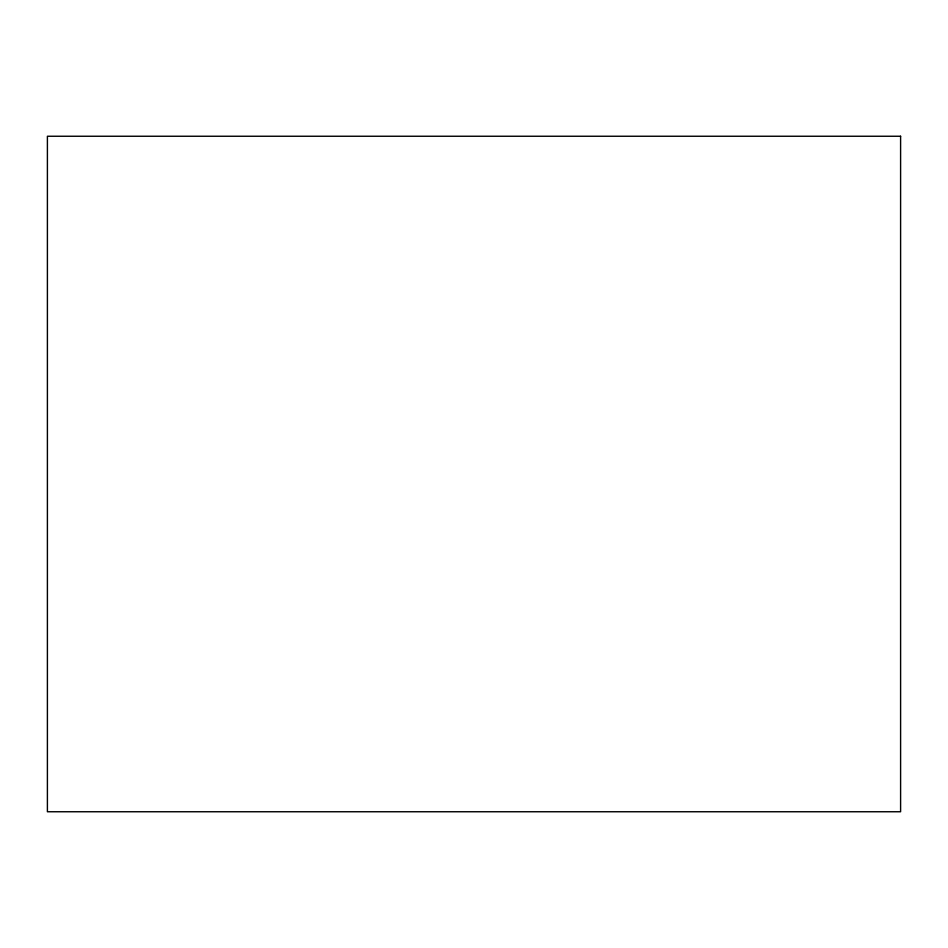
<?xml version="1.0" encoding="UTF-8"?>
<svg xmlns="http://www.w3.org/2000/svg" width="948" height="948" viewBox="0 0 948 948"><rect width="100%" height="100%" fill="white"/><g stroke="black" fill="none" stroke-linecap="round" stroke-linejoin="round"><path stroke-width="1.42" d="M900.6 136.251L47.4 136.251L47.4 811.749L900.6 811.749L900.6 136.251"/></g></svg>
